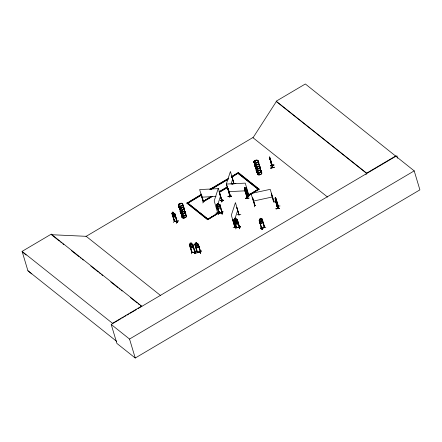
<?xml version="1.0" encoding="UTF-8"?>
<svg xmlns="http://www.w3.org/2000/svg" width="442" height="442" viewBox="0 0 442 442"><rect width="100%" height="100%" fill="white"/><g stroke="black" fill="none" stroke-linecap="round" stroke-linejoin="round"><path stroke-width="0.66" d="M217.74 213.094C217.923 212.132 217.442 213.005 218.37 213.204L207.74 219.768L186.905 203.182L201.613 194.215M221.757 200.69L221.923 200.204L221.669 200.679M246.327 187.756L246.647 187.739L246.327 187.756L248.542 195.43L248.459 195.154L248.89 195.436L245.266 183.126L226.492 184.054L230.16 196.364C230.746 195.9 229.553 195.707 229.873 196.099M231.785 184.215L233.542 183.176L233.989 183.712L233.884 183.391M230.017 196.248L226.31 184.071L230.42 171.479L234.011 183.922L234.011 183.386M234.779 227.111L235.094 227.199L232.663 219.591L234.868 227.42L235.011 226.89L234.785 227.144M234.862 227.37L234.89 226.961M276.035 208.884C278.582 207.281 282.72 208.729 276.04 208.729M279.609 208.453L276.029 208.851M279.626 208.326L276.04 208.768M248.106 195.889L245.802 188.314L248.006 196.143L245.288 187.684L244.708 190.088L247.194 198.248L247.343 197.784M247.824 195.955L247.177 198.237L247.863 195.646M248.095 195.933L247.338 198.237L244.995 190.419M262.874 222.519L260.515 223.884L262.874 222.519L262.156 218.906L261.034 219.21L260.758 218.204L259.763 218.796L260.106 219.757L259.681 220.348L260.2 222.088L260.924 222.541L261.852 221.995L262.128 220.95L261.603 219.21L261.012 219.193M173.292 216.641L172.673 215.635L173.27 216.663L175.662 217.105L175.651 216.237M175.656 217.116L175.667 216.271M174.275 221.42L177.352 222.011L174.905 213.746L172.148 212.9L171.894 213.155L174.413 221.326L177.419 221.917L177.076 221.575M174.535 221.199L174.192 221.144L174.684 221.392L172.093 213.74L174.33 221.431M177.303 222.011L174.833 214.276L177.054 221.978L177.027 221.591M220.58 208.094L220.663 207.149M237.884 222.84L238.006 221.901L237.918 222.873L235.21 223.006L234.536 222.094M238.442 224.613L238.57 223.669L238.481 224.641L235.763 224.796L235.089 223.89M190.054 246.94L190.734 247.84L193.463 247.658L193.541 246.702M198.85 247.36L198.933 246.409M198.972 246.409L198.889 247.387L196.16 247.575L195.48 246.675M272.173 165.7L270.034 157.893M272.487 167.198L272.57 167.474M272.41 167.485L269.863 158.816M272.278 165.512L272.349 167.407M219.541 213.033L215.983 213.077M228.094 196.27L231.663 196.209L228.094 196.497M233.149 227.508L236.674 227.315M229.735 195.983L230.16 196.353M260.509 228.171L262.62 229.625L260.631 227.923L262.62 229.625M245.448 198.204L249.017 198.16M248.968 198.033L245.454 198.436M179.894 203.9L179.496 204.337M179.944 204.121L179.85 204.226M179.75 204.342L179.806 203.895M181.568 205.508L181.844 205.646M255.051 160.811C254.144 161.49 256.095 161.037 255.084 161.148M255.001 160.833L255.249 161.032M255.261 160.8L255.001 160.882M255.161 160.783L255.454 161.059M257.167 162.628L256.868 162.551L257.227 162.446M256.874 162.551L257.045 162.446M173.336 222.481L175.181 220.072M275.891 201.74L276.178 202.105C276.642 201.071 275.211 196.541 275.057 198.37L277.952 208.48M275.123 198.397L275.217 197.651M275.217 198.707L275.294 198.248M275.543 200.723L277.78 208.547L275.3 200.381M276.018 198.635L278.327 206.248L277.935 208.48M276.361 203.519L276.659 201.762L276.41 203.563L276.051 202.867M276.449 206.425L280.029 205.95M277.863 208.022L277.841 208.248M278.046 206.204L278.233 205.933L277.764 208.094M277.786 208.525L278.195 206.176M261.614 228.823L264.703 227.122L262.344 219.459L262.067 219.624L264.382 227.287L262.067 219.624M261.647 228.807L261.951 228.625M261.736 218.757L259.399 220.11L259.145 220.646L261.736 228.873L259.371 221.215L259.642 221.055L261.979 228.735C260.228 228.359 268.266 225.37 261.907 228.42M261.99 228.713L261.94 228.415M264.283 226.912L264.603 226.829M264.603 226.84L264.664 227.133M254.702 206.856L254.504 204.486M219.238 211.712L218.497 214.188M272.366 165.678L270.056 158.092M191.408 253.813L192.043 251.421M202.834 202.972L203.574 200.48M229.691 197.458L230.426 195.104M193.469 247.63L190.74 247.818L189.353 244.415L189.624 244.05L192.325 243.862L192.789 244.199L195.27 252.437L192.066 252.454L195.143 252.056L195.292 252.354L191.673 252.316M190.088 243.089L191.253 242.984L191.53 243.945L192.182 244.227L192.701 245.967L192.347 246.752L191.264 246.829L190.458 246.122L189.933 244.376C191.077 244.166 189.414 241.934 190.414 244.05M189.811 245.061L189.491 245.083L189.811 245.061L192.082 252.675L189.833 244.978M191.253 242.984L191.496 243.978M192.635 244.868L192.983 244.763L192.635 244.868L194.944 252.481L192.662 244.785M191.751 252.299L192.06 252.277L191.679 252.421M194.729 244.161L195.049 243.78L197.751 243.597L198.215 243.929L200.696 252.167L197.165 252.421L194.778 244.15L197.204 252.415M195.259 244.708L194.916 244.813L195.259 244.708L197.552 252.382L197.143 252.139M196.673 242.741L195.513 242.818L195.839 243.785L195.358 244.111L195.883 245.851L196.69 246.559L197.773 246.487L198.127 245.702L197.607 243.956L196.933 243.686M194.9 253.415L195.591 251.062L194.928 253.426M194.95 253.575L195.602 251.073M197.751 243.597L196.922 243.708L196.679 242.719M194.988 253.548L195.646 251.189M198.088 244.52L198.408 244.498L198.088 244.52L200.37 252.216C201.696 250.818 192.828 252.647 200.325 252.111M197.508 251.189L196.778 253.388M197.469 252.106L197.475 252.399M200.414 253.283L201.027 250.802M201 250.791L200.375 253.305L201.088 250.929M234.343 221.354L234.652 221L237.348 220.851L237.818 221.16M235.116 220.05L236.277 219.961L236.531 220.928L237.194 221.232L237.719 222.978L237.365 223.757L236.282 223.818L235.481 223.1L234.409 219.541L234.895 219.204L234.564 218.243L235.719 218.182L235.989 219.144L236.641 219.431L237.166 221.177L236.813 221.95L235.735 222.006L234.934 221.287M236.271 219.983L235.161 220.077M237.337 220.873L237.774 221.204M200.994 194.265L201.337 194.165L203.651 201.756L203.265 201.878L203.58 201.861L203.237 201.872L200.994 194.265L201.337 194.165M203.221 201.591L203.563 201.64M217.829 212.779L217.735 213.116L214.204 200.878L218.315 188.286L222.061 200.939L219.58 192.911L220.061 194.95M219.762 193.336L219.442 193.353L221.691 200.961L222 200.944M223.718 200.237L220.193 200.425M221.624 200.751L222.017 200.569M221.757 200.955L222.105 200.845M217.889 213.061L207.955 219.116L218.066 213.143L218.442 213.442M221.724 200.944L220.425 196.171M221.713 202.066L222.657 199.69M227.569 188.69L227.763 188.469L229.84 196.309L229.923 195.999M231.619 176.314L231.807 176.093L234.017 183.9L231.685 176.098M228.171 188.728L227.851 188.751L228.171 188.728L230.475 196.242M228.1 196.53L228.094 196.242M233.404 183.701L232.299 183.618M234.111 183.673L235.824 183.43L232.221 183.601M238.912 215.044L236.708 207.215L239.072 215.011L239.056 214.508L238.829 214.768M234.868 226.879L235.067 227.177M240.851 214.541L237.249 214.713M248.614 195.441L248.852 195.132M248.575 196.552L249.277 194.032M222.348 212.928L218.912 213.094L216.486 204.812L216.795 204.464L219.486 204.331L219.95 204.646L222.425 212.911L219.26 212.784M217.541 204.425L217.265 203.491L218.42 203.436L218.696 204.37M216.978 205.475L216.663 205.491L216.978 205.475L219.215 213.083M216.481 208.469L217.304 205.955M218.127 203.436L220.591 195.883M217.591 204.458L217.105 204.795L217.63 206.541L218.431 207.259L219.508 207.204L219.862 206.431L219.343 204.685L218.668 204.403L218.42 203.436M217.906 208.259L217.243 207.32L217.906 208.259L220.619 208.121L220.696 207.176M219.475 204.359L219.95 204.646M219.79 205.337L220.133 205.237L219.79 205.337L222.099 212.939M219.304 211.862L218.337 214.232L219.254 211.707M219.171 212.696L222.332 212.552M231.055 184.11L232.702 179.071M222.033 213.906L222.796 211.536L222.094 214.027M222.05 214.05L222.845 211.663M222.238 214.027L223.006 211.663M247.277 198.01L244.846 189.69L244.581 188.049L244.874 187.275L244.603 188.054L244.901 188.983M244.691 188.082L244.84 187.618L244.785 188.391M234.282 220.221L233.962 220.238L234.282 220.221L236.553 227.834L234.31 220.138M233.614 222.774L237.724 210.188M234.835 219.199L234.558 218.265L235.719 218.182M247.89 196.126L245.68 188.32M239.686 227.658L237.21 219.436L236.785 219.077L237.21 219.436L239.68 227.68L239.365 227.696L237.094 220.083L237.437 219.983L237.094 220.083M245.47 192.568L245.868 193.259L246.443 191.43L246.222 190.275L246.421 191.441M245.454 198.464L245.448 198.176M246.31 195.839L249.791 195.745M236.558 226.453L235.647 228.962M236.21 227.845L233.835 219.575M239.277 227.481C241.686 226.685 231.348 228.276 239.641 227.381M236.31 227.735L239.752 227.575M239.708 227.569L239.376 227.685M240.315 226.42L239.354 228.796L240.105 226.293M239.547 228.779L240.166 226.415M184.297 209.475L184.275 209.502A2.304 1.376 -16.7 0 1 183.06 211.856A2.309 1.376 -16.7 0 1 180.137 211.138A2.304 1.376 -16.7 0 0 183.06 211.856A2.309 1.376 -16.7 0 0 184.275 209.536M261.498 172.336L261.493 172.347A2.298 1.37 -16.7 0 1 259.973 174.805A2.298 1.37 -16.7 0 1 257.393 173.601M278.294 206.436L275.72 198.099L278.283 206.414M259.421 220.127L259.145 220.646M272.184 165.49L272.405 167.7M221.773 200.226L221.84 200.425M239.056 215.005L235.448 202.591L231.337 215.182L234.995 227.387M120.561 318.925L111.207 324.45L116.903 343.434L135.235 358.02L419.9 189.856L414.204 170.877L305.345 83.98L276.206 101.19L276.316 101.55L252.995 137.777M365.987 174.645L366.628 173.142L276.206 101.19M254.957 205.447L254.575 205.53M273.836 201.348L273.521 201.712L273.918 201.624L270.211 189.353L251.017 193.502L254.725 205.801L255.04 205.723L252.725 198.049L252.41 198.198L252.725 198.049M174.546 221.475L172.374 213.795M176.971 221.702L174.557 221.276L177.27 221.729M176.612 223.133L178.358 220.812M176.452 223.111L178.275 220.668M172.524 212.094L173.546 212.27L173.805 213.232L174.402 213.641L174.922 215.387L174.645 216.033L173.706 215.845L172.977 214.994L172.54 212.072L172.822 213.005M171.894 213.155L172.844 213.066M173.529 212.298L173.783 213.254L174.883 213.773M189.624 244.05L189.303 244.432L191.8 252.697L195.193 252.454M216.795 204.464L216.481 204.839L218.967 213L222.403 212.823M180.01 204.138L179.651 204.193M254.697 205.795L254.581 205.419L254.99 205.513M254.642 205.718L255.045 205.629L252.736 198.127M273.515 201.635L273.913 201.546L273.554 201.707L271.272 194.038L271.598 193.966L273.88 201.635M200.602 251.907L200.651 252.194M203.53 201.574L203.574 201.85M236.514 227.536L236.199 227.464M234.956 221.359L235.442 221.017M197.149 252.039L197.486 252.012M197.182 252.327L200.718 252.089L198.408 244.498M203.176 201.502L203.53 201.48M248.487 195.071L248.874 195.044M218.923 212.713L219.171 212.685M219.243 213.077L217.005 205.392M222.061 212.851L219.818 205.254M277.808 208.32L275.67 200.707M31.802 273.896L27.912 270.747L22.1 251.371L51.239 234.155L141.655 306.107L141.821 306.66L140.528 305.632M209.895 189.32L228.818 178.143M231.183 176.745L238.277 172.551L259.117 189.137L252.421 193.375M186.905 203.182L187.491 202.834L198.712 211.762M189.264 201.79L201.093 194.8M209.967 189.557L227.116 179.43M231.846 176.634L238.348 172.789L249.57 181.723M201.403 194.861L187.872 203.138L201.475 195.099M210.862 189.275L228.011 179.143M231.564 177.049L238.067 173.203L231.63 177.281M210.933 189.513L228.083 179.38M212.359 196.491L204.171 201.325L203.795 201.027L211.326 196.298M218.923 191.811L227.696 186.629M203.795 201.027L210.812 196.883M219.58 191.701L227.182 187.215M232.442 184.104L233.614 183.413M203.723 200.79L204.105 201.088L211.701 196.602M219.304 192.11L227.486 187.275M232.746 184.165L233.917 183.474L233.542 183.176M219.376 192.347L227.558 187.513M251.294 194.038L248.487 195.695L248.106 195.397L258.15 189.182L258.526 189.485L237.763 173.137M248.106 195.397L257.658 189.751M186.833 202.944L207.668 219.53L218.37 213.204M248.039 195.16L248.415 195.458L259.117 189.137M259.443 220.149L260.04 219.729M263.88 226.188L265.813 227.718M264.272 226.901L264.537 226.774L264.355 227.177M261.758 228.851L264.719 227.1M366.628 173.142L395.767 155.932M141.655 306.107L112.517 323.317L22.1 251.371M121.732 318.234L123.484 317.196M124.655 316.505L125.826 315.815M126.992 315.124L128.749 314.091M129.915 313.4L136.346 309.599M138.103 308.566L395.872 156.286M111.207 324.45L129.539 339.042L414.204 170.877M177.126 221.862L174.833 214.276M273.449 201.337L273.83 201.27M245.117 188.264L245.956 191.071L245.719 191.795L245.371 191.43M270.388 160.562L269.405 156.838L272.432 167.711M269.764 158.501L269.476 157.17M269.858 158.96L269.946 159.556L269.67 157.269L272.211 165.739M270.255 159.866L272.559 167.678L272.355 165.501M270.758 161.037C269.587 155.252 271.996 168.441 270.791 161.015M270.438 165.838L274.034 165.015M270.449 165.894L274.023 164.932L270.432 165.761M270.708 168.225C281.736 165.192 262.984 169.811 274.305 167.396M271.603 194.044L271.272 194.038M254.68 205.712L255.006 205.641M274.034 202.668L273.78 200.314M253.294 201.099L272.493 196.944M230.409 196.336L228.194 188.651M248.514 195.055L248.857 195.43M219.133 212.817L218.867 212.812M179.695 203.9L180.027 203.955M275.454 198.535L275.211 197.596M275.239 199.79L275.548 198.055M275.333 200.386L275.278 199.79L275.338 200.375M276.432 200.607L276.67 201.773M273.753 201.276L273.46 201.519M195.066 243.835L195.839 243.785M196.176 247.542L198.856 247.332M235.525 221.32L236.354 222.111L237.05 221.204L236.647 222.309L237.741 223.381L236.464 222.53L236.094 223.47L235.719 223.459L236.172 222.343L235.116 221.309L236.614 221.265M232.26 183.701L235.796 183.518M220.155 200.513L223.729 200.248M217.757 212.657L218.066 213.143M216.022 213.204L219.541 213.016M218.403 188.64L199.635 189.568L203.298 201.773M228.774 191.646L244.862 190.85M246.2 190.784L247.542 190.717M201.911 197.16L215.989 196.463M217.254 203.519L218.409 203.464M236.785 219.077L234.089 219.238L233.779 219.586L236.277 227.84M235.509 221.26L236.586 221.204M172.032 213.823L172.308 213.873M174.767 214.353L175.043 214.409M172.048 213.58L175.071 214.188M172.181 214.016L175.203 214.619M173.308 216.613L175.618 217.077M249.349 194.165L248.586 196.508M221.674 201.906L222.475 199.668M261.708 218.779L262.123 218.934M276.316 101.55L366.733 173.502M327.577 197.071L252.824 137.584L86.19 236.321L51.405 234.708L51.239 234.155M250.642 182.568L259.189 189.375M238.293 173.562L258.062 189.298M199.784 212.613L208.331 219.42L187.491 202.834M85.98 236.15L160.733 295.637M51.946 235.138L59.504 241.155M60.587 242.017L61.67 242.873M62.747 243.735L63.83 244.597M71.389 250.614L78.952 256.631M80.035 257.487L81.113 258.349M82.195 259.211L83.273 260.067M90.837 266.084L98.4 272.106M99.478 272.963L100.561 273.825M101.638 274.681L102.721 275.543M110.82 281.99L117.843 287.576M118.926 288.438L120.003 289.3M121.086 290.156L122.163 291.018M130.268 297.466L137.291 303.052M138.368 303.914L139.451 304.77M27.912 270.747L116.716 341.412M22.266 251.923L26.155 255.078M260.553 223.856L259.896 223.155L260.537 223.901M245.829 193.259L244.719 190.077M270.427 160.927L270.609 161.308L270.272 159.518M270.692 162.037L270.985 162.733M396.822 155.623L397.601 158.214M278.018 206.16L278.128 206.48M244.835 187.275L245.155 188.264M237.122 220L239.398 227.591M235.691 218.215L235.962 219.177M223.685 200.381L220.16 200.569M219.912 204.685L220.657 207.176M217.265 203.491L217.586 204.48M129.539 339.042L135.235 358.02M269.67 157.971L269.57 157.479M258.774 164.435A2.309 1.376 -16.7 0 1 259.045 166.291A2.309 1.376 -16.7 0 1 256.056 167.187A2.309 1.376 -16.7 0 1 255.261 165.49M258.758 164.297A2.343 1.398 -16.7 0 1 259.034 166.175A2.343 1.398 -16.7 0 1 256.001 167.087A2.343 1.398 -16.7 0 1 255.2 165.363M259.669 166.407A2.298 1.37 -16.7 0 1 257.89 168.91A2.298 1.37 -16.7 0 1 255.796 167.247M259.636 166.291A2.298 1.37 -16.7 0 1 257.852 168.794A2.298 1.37 -16.7 0 1 255.763 167.131M258.515 162.418A2.343 1.398 -16.7 0 1 256.995 164.888A2.343 1.398 -16.7 0 1 254.365 163.662M258.664 164.087A2.304 1.376 -16.7 0 1 257.835 166.634A2.304 1.376 -16.7 0 1 254.962 165.523M258.52 162.557A2.304 1.376 -16.7 0 1 257.31 164.888A2.304 1.376 -16.7 0 1 254.388 164.153M258.725 164.186A2.343 1.398 -16.7 0 1 257.879 166.772A2.343 1.398 -16.7 0 1 254.962 165.645M258.482 162.308A2.343 1.398 -16.7 0 1 256.962 164.778A2.343 1.398 -16.7 0 1 254.338 163.551M258.415 162.203A2.309 1.376 -16.7 0 1 256.918 164.639A2.309 1.376 -16.7 0 1 254.327 163.429M260.94 170.618A2.309 1.376 -16.7 0 1 259.156 173.131A2.309 1.376 -16.7 0 1 257.056 171.463M260.548 170.269A2.343 1.398 -16.7 0 1 260.824 172.148A2.343 1.398 -16.7 0 1 257.796 173.054A2.343 1.398 -16.7 0 1 256.99 171.336M261.051 172.054A2.298 1.37 -16.7 0 1 261.321 173.899A2.298 1.37 -16.7 0 1 258.343 174.789A2.298 1.37 -16.7 0 1 257.553 173.098M260.305 168.385A2.343 1.398 -16.7 0 1 258.785 170.855A2.343 1.398 -16.7 0 1 256.161 169.629M261.084 170.557A2.304 1.376 -16.7 0 1 258.752 172.828A2.304 1.376 -16.7 0 1 256.951 171.109M260.454 170.06A2.304 1.376 -16.7 0 1 260.835 170.269M260.559 168.811A2.304 1.376 -16.7 0 1 258.819 170.96A2.304 1.376 -16.7 0 1 256.183 170.126M259.935 168.314A2.304 1.376 -16.7 0 1 260.31 168.524M260.515 170.159A2.343 1.398 -16.7 0 1 260.791 172.037A2.343 1.398 -16.7 0 1 257.763 172.949A2.343 1.398 -16.7 0 1 256.957 171.225M260.272 168.28A2.343 1.398 -16.7 0 1 258.752 170.75A2.343 1.398 -16.7 0 1 256.128 169.524M260.211 168.175A2.309 1.376 -16.7 0 1 258.714 170.612A2.309 1.376 -16.7 0 1 256.122 169.397M259.725 166.595A2.298 1.37 -16.7 0 1 258.238 169.021A2.298 1.37 -16.7 0 1 255.658 167.816M259.708 166.485A2.315 1.381 -16.7 0 1 258.205 168.927A2.315 1.381 -16.7 0 1 255.614 167.711M183.739 207.757A2.304 1.376 -16.7 0 1 182.242 210.193A2.304 1.376 -16.7 0 1 179.656 208.983M183.728 207.618A2.343 1.398 -16.7 0 1 182.215 210.088A2.343 1.398 -16.7 0 1 179.585 208.862M184.22 209.398A2.293 1.37 -16.7 0 1 183.016 211.724A2.293 1.37 -16.7 0 1 180.109 210.994M182.717 205.309A2.343 1.398 -16.7 0 1 181.872 207.895A2.343 1.398 -16.7 0 1 178.96 206.768M183.634 207.403A2.309 1.376 -16.7 0 1 181.844 209.917A2.309 1.376 -16.7 0 1 179.745 208.248M182.734 205.453A2.309 1.376 -16.7 0 1 183.005 207.304A2.309 1.376 -16.7 0 1 180.016 208.199A2.309 1.376 -16.7 0 1 179.225 206.502M183.701 207.513A2.343 1.398 -16.7 0 1 181.883 210.06A2.343 1.398 -16.7 0 1 179.756 208.364M182.684 205.204A2.343 1.398 -16.7 0 1 181.844 207.79A2.343 1.398 -16.7 0 1 178.927 206.663M182.623 205.099A2.304 1.376 -16.7 0 1 181.795 207.646A2.304 1.376 -16.7 0 1 178.922 206.536M185.53 213.729A2.304 1.376 -16.7 0 1 184.038 216.16A2.304 1.376 -16.7 0 1 181.452 214.956M185.524 213.591A2.343 1.398 -16.7 0 1 184.005 216.061A2.343 1.398 -16.7 0 1 181.38 214.834M185.679 215.271A2.304 1.376 -16.7 0 1 184.844 217.818A2.304 1.376 -16.7 0 1 181.977 216.707M186.01 215.37A2.293 1.37 -16.7 0 1 184.806 217.696A2.293 1.37 -16.7 0 1 181.9 216.967M184.568 209.994A2.304 1.376 -16.7 0 1 182.535 212.215A2.304 1.376 -16.7 0 1 180.242 210.928M183.944 209.497A2.304 1.376 -16.7 0 1 184.32 209.707M186.043 215.409A2.315 1.381 -16.7 0 1 184.541 217.851A2.315 1.381 -16.7 0 1 181.944 216.635M184.513 211.282A2.343 1.398 -16.7 0 1 184.789 213.16A2.343 1.398 -16.7 0 1 181.756 214.072A2.343 1.398 -16.7 0 1 180.949 212.348M185.43 213.375A2.309 1.376 -16.7 0 1 183.64 215.889A2.309 1.376 -16.7 0 1 181.54 214.221M184.905 211.635A2.309 1.376 -16.7 0 1 183.115 214.143A2.309 1.376 -16.7 0 1 181.016 212.475M185.491 213.48A2.343 1.398 -16.7 0 1 183.971 215.956A2.343 1.398 -16.7 0 1 181.347 214.724M184.48 211.171A2.343 1.398 -16.7 0 1 184.756 213.055A2.343 1.398 -16.7 0 1 181.723 213.961A2.343 1.398 -16.7 0 1 180.922 212.243M184.419 211.072A2.304 1.376 -16.7 0 1 183.585 213.619A2.304 1.376 -16.7 0 1 180.717 212.508M184.546 209.884A2.315 1.381 -16.7 0 1 182.795 212.033A2.315 1.381 -16.7 0 1 180.154 211.199M183.916 209.381A2.315 1.381 -16.7 0 1 184.297 209.596M228.127 196.392L231.663 196.209L228.127 196.392M275.548 198.9L275.952 201.359L275.548 198.9M245.211 188.579L244.973 189.303L245.498 191.043L245.735 190.32L245.211 188.579M260.614 218.514L260.111 219.177L260.614 218.514M261.106 219.503L260.178 220.05L260.703 221.796L261.631 221.249L261.106 219.503M191.077 243.188L190.38 243.233L190.474 243.548L191.171 243.498L191.077 243.188M196.502 242.918L195.806 242.967L195.9 243.277L196.596 243.233L196.502 242.918M191.601 244.266L190.513 244.338L191.038 246.083L192.121 246.006L191.601 244.266M197.027 243.995L195.939 244.067L196.463 245.813L197.546 245.741L197.027 243.995M236.094 220.188L235.404 220.227L235.492 220.536L236.188 220.497L236.094 220.188M237.139 223.006L236.056 223.072L234.989 219.514L236.067 219.464L237.139 223.006M218.243 203.635L217.552 203.668L218.337 203.944L218.243 203.635M218.762 204.712L217.685 204.768L218.21 206.513L219.287 206.458L218.762 204.712M235.547 218.381L234.851 218.414L235.636 218.691L235.547 218.381M173.402 212.42L172.8 212.298L173.496 212.729L173.402 212.42M173.899 213.541L172.96 213.353L173.479 215.099L174.419 215.287L173.899 213.541M254.968 163.01A2.298 1.37 -16.7 0 0 258.233 161.081A2.298 1.37 -16.7 0 0 254.791 160.606A2.298 1.37 -16.7 0 0 254.968 163.01M255.023 163.181A2.298 1.37 -16.7 0 0 258.288 161.253A2.298 1.37 -16.7 0 0 254.841 160.778A2.298 1.37 -16.7 0 0 255.023 163.181M254.984 163.087A2.315 1.381 -16.7 0 0 258.266 161.148A2.315 1.381 -16.7 0 0 254.807 160.667A2.315 1.381 -16.7 0 0 254.984 163.087M179.557 206.116A2.304 1.376 -16.7 0 0 182.828 204.182A2.304 1.376 -16.7 0 0 179.38 203.707A2.304 1.376 -16.7 0 0 179.557 206.116M179.612 206.298A2.304 1.376 -16.7 0 0 182.883 204.364A2.304 1.376 -16.7 0 0 179.43 203.889A2.304 1.376 -16.7 0 0 179.612 206.298M179.574 206.199A2.315 1.381 -16.7 0 0 182.861 204.259A2.315 1.381 -16.7 0 0 179.397 203.779A2.315 1.381 -16.7 0 0 179.574 206.199"/></g></svg>
